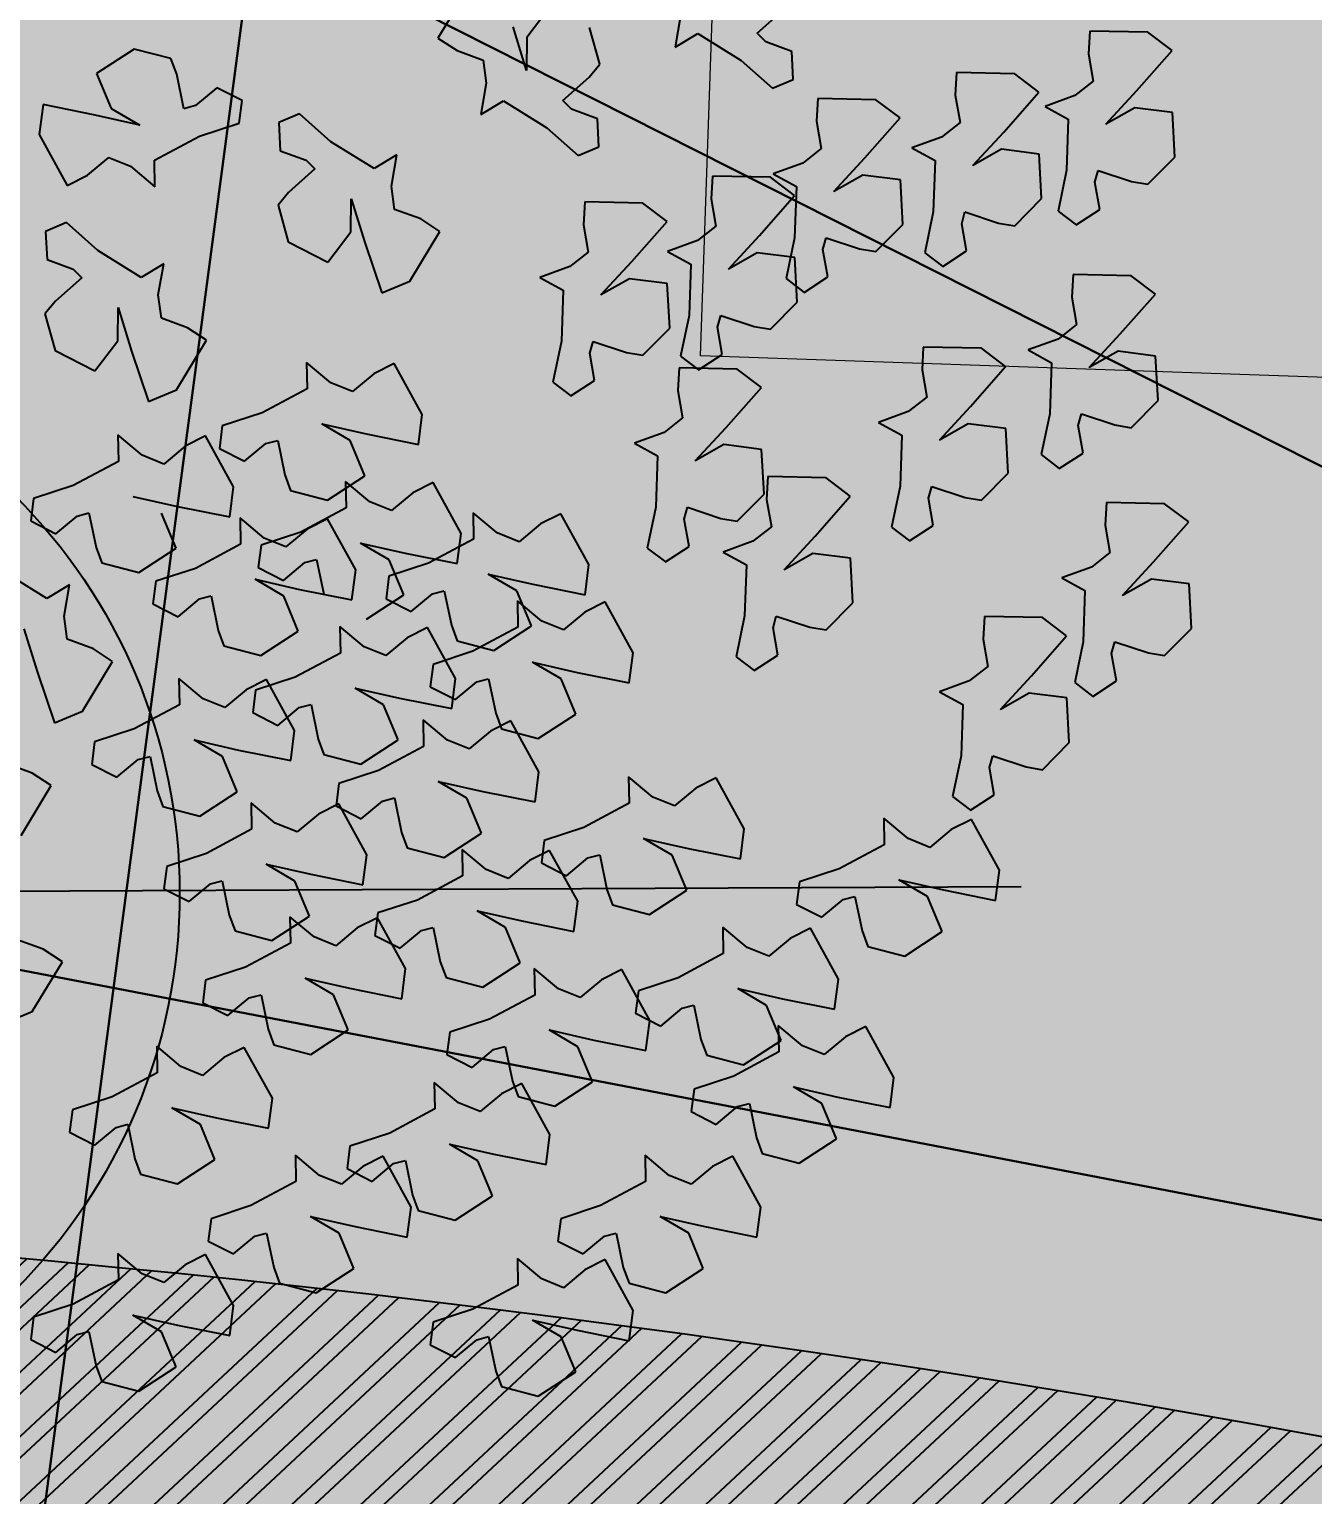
# Model space of a CAD drawing. Header units: millimetres. Extents: x -1042495 to -977915, y 3191218 to 3280168.
# Drawn here: x -1022805 to -1021661, y 3222067 to 3223373 of the extents above; entities that cross this region are included whole.
import ezdxf
from ezdxf import colors
from ezdxf.entities.mleader import LeaderData, LeaderLine
from ezdxf.math import Vec2, Vec3

# ---------------------------------------------------------------- set-up
doc = ezdxf.new("R2010")
doc.units = ezdxf.units.MM
doc.layers.get('0').update_dxf_attribs({"lineweight": 15})
for name, color, linetype in [('000 Привязки', 1, 'Continuous'), ('000 Штриховка', 7, 'Continuous'), ('_Освещение уличные фанари', 1, 'Continuous'), ('A绿-TXT', 252, 'Continuous'), ('подпорная стенка', 251, 'Continuous')]:
    doc.layers.add(name, color=color, linetype=linetype)
for name, color, linetype, lineweight in [('_ВК_В1', 5, 'B1', 30), ('_Группы Электрика', 7, 'Continuous', 15), ('_Кабель 0.4', 1, 'g5_119_3', 30)]:
    doc.layers.add(name, color=color, linetype=linetype, lineweight=lineweight)
doc.layers.add('кустарники лиственные', color=7, linetype='Continuous', lineweight=20, true_color=0x455c00)
doc.linetypes.add('B1', pattern='A,12.5,-3,["В1",Standard,S=2,R=0,X=-2,Y=-1],-2.5', length=18)
doc.linetypes.add('g5_119_3', pattern='A,4,-1,[31,GUGK_2005.shx,S=0.1,R=0,X=0,Y=0],4,[31,GUGK_2005.shx,S=0.1,R=180,X=0,Y=0],-1', length=10)

# ---------------------------------------------------------------- blocks, each defined once
blk = doc.blocks.new('A$C6E9D230D')
at = {"layer": 'A绿-TXT', "color": 254, "true_color": 0xfeeab9}
for p, q in [((393.4, 1252.1), (405.8, 1222.6)), ((841.3, 1207.3), (869.8, 1253)), ((471.4, 1211), (481.5, 1238.5)), ((657.1, 1222.7), (667.2, 1250.2)), ((59.8, 1224.3), (46.3, 1197.8)), ((83.5, 1221.3), (59.8, 1224.3)), ((97.2, 1179.4), (83.5, 1221.3)), ((405.8, 1222.6), (458.3, 1190.9)), ((591.5, 1234.3), (644, 1202.6)), ((644, 1202.6), (657.1, 1222.7)), ((809.5, 1231.5), (763.5, 1217.2)), ((923.2, 1224.3), (909.6, 1197.8)), ((946.9, 1221.3), (923.2, 1224.3)), ((960.6, 1179.4), (946.9, 1221.3)), ((458.3, 1190.9), (471.4, 1211)), ((763.5, 1217.2), (710.3, 1199.3)), ((855.8, 1183.3), (841.3, 1207.3)), ((1141.6, 1209.3), (1102.8, 1198.6)), ((1155, 1198.2), (1141.6, 1209.3)), ((1198.9, 1206.9), (1188.8, 1179.4)), ((1228.6, 1208.5), (1198.9, 1206.9)), ((1237.9, 1186.5), (1228.6, 1208.5)), ((1330.6, 1215.3), (1276.9, 1185.7)), ((1362.3, 1211.3), (1330.6, 1215.3)), ((1351.3, 1156.2), (1362.3, 1211.3)), ((46.3, 1197.8), (65, 1175.3)), ((710.3, 1199.3), (722.7, 1169.8)), ((909.6, 1197.8), (928.4, 1175.3)), ((1102.8, 1198.6), (1081.5, 1156.6)), ((1179.6, 1170.4), (1155, 1198.2)), ((65, 1175.3), (68.3, 1162.8)), ((122.7, 1131.8), (97.2, 1179.4)), ((278.4, 1183.3), (264.9, 1156.8)), ((302.1, 1180.3), (278.4, 1183.3)), ((315.8, 1138.4), (302.1, 1180.3)), ((788.3, 1158.2), (798.4, 1185.7)), ((798.4, 1185.7), (822.9, 1189.1)), ((822.9, 1189.1), (855.8, 1183.3)), ((928.4, 1175.3), (931.6, 1162.8)), ((986, 1131.8), (960.6, 1179.4)), ((1188.8, 1179.4), (1179.6, 1170.4)), ((1208.5, 1153.6), (1237.9, 1186.5)), ((1276.9, 1185.7), (1287.7, 1164.3)), ((68.3, 1162.8), (31.9, 1155.3)), ((666.3, 1159.9), (652.8, 1133.4)), ((690.1, 1156.9), (666.3, 1159.9)), ((722.7, 1169.8), (775.1, 1138.1)), ((931.6, 1162.8), (895.2, 1155.3)), ((1287.7, 1164.3), (1306.5, 1141.8)), ((15.6, 1149.2), (5.4, 1110.3)), ((31.9, 1155.3), (15.6, 1149.2)), ((264.9, 1156.8), (283.6, 1134.3)), ((703.8, 1115), (690.1, 1156.9)), ((775.1, 1138.1), (788.3, 1158.2)), ((878.9, 1149.2), (868.7, 1110.3)), ((895.2, 1155.3), (878.9, 1149.2)), ((1081.5, 1156.6), (1113.3, 1132.4)), ((1180, 1107.8), (1208.5, 1153.6)), ((1340.6, 1109.3), (1351.3, 1156.2)), ((1395.2, 1154.8), (1358.3, 1139.4)), ((1420.9, 1115.3), (1395.2, 1154.8)), ((150.6, 1132.4), (122.7, 1131.8)), ((129.2, 1106.8), (150.6, 1132.4)), ((283.6, 1134.3), (286.9, 1121.8)), ((341.2, 1090.8), (315.8, 1138.4)), ((652.8, 1133.4), (671.6, 1110.9)), ((1014, 1132.4), (986, 1131.8)), ((992.5, 1106.8), (1014, 1132.4)), ((1148.2, 1132.1), (1102.2, 1117.8)), ((1113.3, 1132.4), (1148.2, 1132.1)), ((1306.5, 1141.8), (1297.2, 1118.9)), ((1358.3, 1139.4), (1340.6, 1109.3)), ((68, 1086.3), (85.7, 1116.4)), ((85.7, 1116.4), (75.1, 1069.4)), ((250.4, 1114.3), (234.1, 1108.3)), ((286.9, 1121.8), (250.4, 1114.3)), ((729.2, 1067.5), (703.8, 1115)), ((949.1, 1116.4), (938.4, 1069.4)), ((1102.2, 1117.8), (1049, 1099.9)), ((1297.2, 1118.9), (1275.7, 1093.3)), ((1410.8, 1076.4), (1420.9, 1115.3)), ((5.4, 1110.3), (31.1, 1070.9)), ((119.9, 1083.8), (129.2, 1106.8)), ((234.1, 1108.3), (224, 1069.3)), ((674.8, 1098.4), (638.4, 1091)), ((671.6, 1110.9), (674.8, 1098.4)), ((868.7, 1110.3), (894.5, 1070.9)), ((983.2, 1083.8), (992.5, 1106.8)), ((1049, 1099.9), (1061.4, 1070.4)), ((1194.5, 1083.9), (1180, 1107.8)), ((31.1, 1070.9), (68, 1086.3)), ((138.6, 1061.3), (119.9, 1083.8)), ((369.2, 1091.4), (341.2, 1090.8)), ((347.7, 1065.8), (369.2, 1091.4)), ((535.2, 1083.7), (521.7, 1057.2)), ((558.9, 1080.7), (535.2, 1083.7)), ((622.1, 1084.9), (611.9, 1046)), ((638.4, 1091), (622.1, 1084.9)), ((835.8, 1095.4), (822.2, 1068.9)), ((859.5, 1092.4), (835.8, 1095.4)), ((873.2, 1050.5), (859.5, 1092.4)), ((894.5, 1070.9), (931.4, 1086.3)), ((1002, 1061.3), (983.2, 1083.8)), ((1127, 1058.8), (1137.1, 1086.2)), ((1137.1, 1086.2), (1161.6, 1089.7)), ((1161.6, 1089.7), (1194.5, 1083.9)), ((1275.7, 1093.3), (1303.7, 1093.8)), ((1303.7, 1093.8), (1329.1, 1046.3)), ((75.1, 1069.4), (64, 1014.4)), ((224, 1069.3), (249.7, 1029.9)), ((286.6, 1045.3), (304.3, 1075.4)), ((304.3, 1075.4), (293.7, 1028.4)), ((572.6, 1038.8), (558.9, 1080.7)), ((757.1, 1068), (729.2, 1067.5)), ((735.7, 1042.4), (757.1, 1068)), ((822.2, 1068.9), (841, 1046.4)), ((938.4, 1069.4), (927.4, 1014.4)), ((1061.4, 1070.4), (1113.8, 1038.7)), ((1358, 1062.9), (1394.5, 1070.3)), ((1394.5, 1070.3), (1410.8, 1076.4)), ((149.5, 1039.9), (138.6, 1061.3)), ((338.4, 1042.9), (347.7, 1065.8)), ((521.7, 1057.2), (540.4, 1034.7)), ((674.6, 1021.9), (692.3, 1052)), ((692.3, 1052), (681.6, 1005.1)), ((1012.8, 1039.9), (1002, 1061.3)), ((1113.8, 1038.7), (1127, 1058.8)), ((1361.3, 1050.4), (1358, 1062.9)), ((95.7, 1010.4), (149.5, 1039.9)), ((163.6, 1037), (150.1, 1010.5)), ((187.3, 1034), (163.6, 1037)), ((249.7, 1029.9), (286.6, 1045.3)), ((357.2, 1020.4), (338.4, 1042.9)), ((415, 1042.7), (401.5, 1016.3)), ((438.8, 1039.8), (415, 1042.7)), ((452.5, 997.8), (438.8, 1039.8)), ((598, 991.3), (572.6, 1038.8)), ((611.9, 1046), (637.6, 1006.5)), ((726.4, 1019.5), (735.7, 1042.4)), ((841, 1046.4), (844.2, 1033.9)), ((898.6, 1003), (873.2, 1050.5)), ((959.1, 1010.4), (1012.8, 1039.9)), ((1329.1, 1046.3), (1342.8, 1004.4)), ((1380.1, 1027.9), (1361.3, 1050.4)), ((201.1, 992.1), (187.3, 1034)), ((293.7, 1028.4), (282.6, 973.4)), ((368, 999), (357.2, 1020.4)), ((543.7, 1022.2), (507.3, 1014.8)), ((540.4, 1034.7), (543.7, 1022.2)), ((637.6, 1006.5), (674.6, 1021.9)), ((791.5, 1020.4), (781.3, 981.5)), ((807.8, 1026.5), (791.5, 1020.4)), ((844.2, 1033.9), (807.8, 1026.5)), ((999.6, 1025.1), (986.1, 998.7)), ((1023.4, 1022.2), (999.6, 1025.1)), ((1037.1, 980.2), (1023.4, 1022.2)), ((1366.5, 1001.4), (1380.1, 1027.9)), ((64, 1014.4), (95.7, 1010.4)), ((150.1, 1010.5), (168.9, 988)), ((401.5, 1016.3), (420.3, 993.8)), ((490.9, 1008.7), (480.8, 969.8)), ((507.3, 1014.8), (490.9, 1008.7)), ((681.6, 1005.1), (670.6, 950)), ((745.2, 997), (726.4, 1019.5)), ((927.4, 1014.4), (959.1, 1010.4)), ((226.5, 944.5), (201.1, 992.1)), ((314.3, 969.4), (368, 999)), ((420.3, 993.8), (423.5, 981.2)), ((477.9, 950.3), (452.5, 997.8)), ((626, 991.8), (598, 991.3)), ((604.5, 966.3), (626, 991.8)), ((721, 990.1), (707.5, 963.6)), ((744.7, 987.1), (721, 990.1)), ((756, 975.6), (745.2, 997)), ((926.6, 1003.5), (898.6, 1003)), ((905.1, 978), (926.6, 1003.5)), ((986.1, 998.7), (1004.9, 976.2)), ((1342.8, 1004.4), (1366.5, 1001.4)), ((172.1, 975.5), (135.7, 968)), ((168.9, 988), (172.1, 975.5)), ((387.1, 973.8), (370.8, 967.7)), ((423.5, 981.2), (387.1, 973.8)), ((543.4, 945.8), (561.1, 975.9)), ((561.1, 975.9), (550.5, 928.9)), ((702.3, 946), (756, 975.6)), ((758.4, 945.2), (744.7, 987.1)), ((781.3, 981.5), (807.1, 942)), ((844, 957.4), (861.7, 987.6)), ((861.7, 987.6), (851, 940.6)), ((874, 984.2), (860.5, 957.7)), ((897.7, 981.2), (874, 984.2)), ((895.8, 955), (905.1, 978)), ((911.4, 939.3), (897.7, 981.2)), ((1004.9, 976.2), (1008.1, 963.6)), ((1062.5, 932.7), (1037.1, 980.2)), ((119.4, 961.9), (109.2, 923)), ((135.7, 968), (119.4, 961.9)), ((282.6, 973.4), (314.3, 969.4)), ((370.8, 967.7), (360.6, 928.8)), ((480.8, 969.8), (506.5, 930.3)), ((595.3, 943.3), (604.5, 966.3)), ((707.5, 963.6), (726.3, 941.1)), ((1008.1, 963.6), (971.7, 956.2)), ((1256.3, 963.4), (1217.5, 952.8)), ((1269.7, 952.3), (1256.3, 963.4)), ((1313.7, 961.1), (1303.6, 933.6)), ((1343.4, 962.6), (1313.7, 961.1)), ((1352.7, 940.6), (1343.4, 962.6)), ((254.4, 945.1), (226.5, 944.5)), ((233, 919.5), (254.4, 945.1)), ((505.8, 950.9), (477.9, 950.3)), ((484.4, 925.3), (505.8, 950.9)), ((506.5, 930.3), (543.4, 945.8)), ((614, 920.8), (595.3, 943.3)), ((670.6, 950), (702.3, 946)), ((783.9, 897.6), (758.4, 945.2)), ((807.1, 942), (844, 957.4)), ((860.5, 957.7), (879.2, 935.2)), ((914.6, 932.5), (895.8, 955)), ((955.4, 950.1), (945.2, 911.2)), ((971.7, 956.2), (955.4, 950.1)), ((1217.5, 952.8), (1196.2, 910.8)), ((1294.4, 924.5), (1269.7, 952.3)), ((171.9, 899), (189.5, 929.1)), ((189.5, 929.1), (178.9, 882.1)), ((360.6, 928.8), (386.3, 889.4)), ((423.3, 904.8), (441, 934.9)), ((441, 934.9), (430.3, 887.9)), ((550.5, 928.9), (539.4, 873.8)), ((729.5, 928.6), (693.1, 921.1)), ((726.3, 941.1), (729.5, 928.6)), ((851, 940.6), (840, 885.5)), ((879.2, 935.2), (882.5, 922.7)), ((936.9, 891.7), (911.4, 939.3)), ((925.4, 911.1), (914.6, 932.5)), ((1090.4, 933.3), (1062.5, 932.7)), ((1069, 907.7), (1090.4, 933.3)), ((1303.6, 933.6), (1294.4, 924.5)), ((1323.2, 907.7), (1352.7, 940.6)), ((109.2, 923), (134.9, 883.6)), ((223.7, 896.6), (233, 919.5)), ((475.1, 902.3), (484.4, 925.3)), ((624.8, 899.4), (614, 920.8)), ((676.8, 915.1), (666.6, 876.1)), ((693.1, 921.1), (676.8, 915.1)), ((882.5, 922.7), (846.1, 915.2)), ((1007.9, 887.2), (1025.6, 917.3)), ((1025.6, 917.3), (1014.9, 870.3)), ((134.9, 883.6), (171.9, 899)), ((242.5, 874.1), (223.7, 896.6)), ((386.3, 889.4), (423.3, 904.8)), ((493.9, 879.8), (475.1, 902.3)), ((571.1, 869.8), (624.8, 899.4)), ((622.6, 902.2), (609.1, 875.7)), ((646.3, 899.2), (622.6, 902.2)), ((660, 857.3), (646.3, 899.2)), ((811.8, 898.2), (783.9, 897.6)), ((790.4, 872.6), (811.8, 898.2)), ((871.7, 881.5), (925.4, 911.1)), ((945.2, 911.2), (970.9, 871.8)), ((1059.7, 884.7), (1069, 907.7)), ((1196.2, 910.8), (1228, 886.5)), ((1294.8, 862), (1323.2, 907.7)), ((178.9, 882.1), (167.8, 827.1)), ((240.1, 890.5), (226.6, 864)), ((263.8, 887.5), (240.1, 890.5)), ((277.5, 845.6), (263.8, 887.5)), ((430.3, 887.9), (419.3, 832.8)), ((729.3, 852.1), (746.9, 882.2)), ((746.9, 882.2), (736.3, 835.2)), ((840, 885.5), (871.7, 881.5)), ((964.8, 892.3), (936.9, 891.7)), ((943.4, 866.7), (964.8, 892.3)), ((970.9, 871.8), (1007.9, 887.2)), ((1078.5, 862.2), (1059.7, 884.7)), ((1262.9, 886.2), (1216.9, 871.9)), ((1228, 886.5), (1262.9, 886.2)), ((253.3, 852.6), (242.5, 874.1)), ((504.7, 858.4), (493.9, 879.8)), ((539.4, 873.8), (571.1, 869.8)), ((609.1, 875.7), (627.8, 853.2)), ((666.6, 876.1), (692.3, 836.7)), ((781.1, 849.7), (790.4, 872.6)), ((819.6, 870.2), (845.3, 830.8)), ((882.2, 846.2), (899.9, 876.3)), ((899.9, 876.3), (889.3, 829.3)), ((934.1, 843.8), (943.4, 866.7)), ((1014.9, 870.3), (1003.9, 815.2)), ((1216.9, 871.9), (1163.7, 854)), ((199.6, 823.1), (253.3, 852.6)), ((226.6, 864), (245.4, 841.5)), ((451, 828.9), (504.7, 858.4)), ((486, 861.2), (472.5, 834.7)), ((509.7, 858.2), (486, 861.2)), ((523.4, 816.3), (509.7, 858.2)), ((627.8, 853.2), (631.1, 840.7)), ((685.4, 809.8), (660, 857.3)), ((692.3, 836.7), (729.3, 852.1)), ((1089.3, 840.8), (1078.5, 862.2)), ((1163.7, 854), (1176.1, 824.5)), ((1309.2, 838), (1294.8, 862)), ((245.4, 841.5), (248.6, 829)), ((303, 798.1), (277.5, 845.6)), ((472.5, 834.7), (491.3, 812.2)), ((631.1, 840.7), (594.7, 833.3)), ((736.3, 835.2), (725.2, 780.2)), ((799.8, 827.2), (781.1, 849.7)), ((841.1, 849.5), (827.6, 823.1)), ((864.9, 846.6), (841.1, 849.5)), ((845.3, 830.8), (882.2, 846.2)), ((878.6, 804.6), (864.9, 846.6)), ((952.8, 821.3), (934.1, 843.8)), ((1035.6, 811.3), (1089.3, 840.8)), ((1241.7, 812.9), (1251.8, 840.4)), ((1251.8, 840.4), (1276.3, 843.8)), ((1276.3, 843.8), (1309.2, 838)), ((167.8, 827.1), (199.6, 823.1)), ((212.2, 821.6), (195.9, 815.5)), ((248.6, 829), (212.2, 821.6)), ((419.3, 832.8), (451, 828.9)), ((578.3, 827.2), (568.2, 788.3)), ((594.7, 833.3), (578.3, 827.2)), ((810.7, 805.8), (799.8, 827.2)), ((827.6, 823.1), (846.4, 800.6)), ((889.3, 829.3), (878.2, 774.3)), ((963.7, 799.8), (952.8, 821.3)), ((1176.1, 824.5), (1228.6, 792.8)), ((195.9, 815.5), (185.7, 776.6)), ((491.3, 812.2), (494.5, 799.7)), ((548.9, 768.8), (523.4, 816.3)), ((713.4, 810.3), (685.4, 809.8)), ((691.9, 784.7), (713.4, 810.3)), ((757, 776.2), (810.7, 805.8)), ((904, 757.1), (878.6, 804.6)), ((1003.9, 815.2), (1035.6, 811.3)), ((1228.6, 792.8), (1241.7, 812.9)), ((54.4, 802.8), (40.9, 776.3)), ((78.1, 799.8), (54.4, 802.8)), ((91.8, 757.9), (78.1, 799.8)), ((330.9, 798.6), (303, 798.1)), ((309.5, 773.1), (330.9, 798.6)), ((458.1, 792.3), (441.8, 786.2)), ((494.5, 799.7), (458.1, 792.3)), ((568.2, 788.3), (593.9, 748.8)), ((630.8, 764.2), (648.5, 794.4)), ((648.5, 794.4), (637.9, 747.4)), ((748.2, 802.8), (734.7, 776.3)), ((771.9, 799.8), (748.2, 802.8)), ((785.7, 757.9), (771.9, 799.8)), ((846.4, 800.6), (849.6, 788)), ((909.9, 770.3), (963.7, 799.8)), ((1432.5, 794.7), (1419.4, 774.6)), ((1485, 762.9), (1432.5, 794.7)), ((40.9, 776.3), (59.6, 753.8)), ((185.7, 776.6), (211.4, 737.1)), ((248.4, 752.6), (266, 782.7)), ((266, 782.7), (255.4, 735.7)), ((300.2, 750.1), (309.5, 773.1)), ((360.4, 785.2), (346.9, 758.7)), ((384.1, 782.2), (360.4, 785.2)), ((397.8, 740.3), (384.1, 782.2)), ((441.8, 786.2), (431.6, 747.3)), ((682.7, 761.8), (691.9, 784.7)), ((725.2, 780.2), (757, 776.2)), ((734.7, 776.3), (753.5, 753.8)), ((796.9, 774.5), (786.7, 735.6)), ((813.2, 780.6), (796.9, 774.5)), ((849.6, 788), (813.2, 780.6)), ((878.2, 774.3), (909.9, 770.3)), ((1419.4, 774.6), (1409.3, 747.1)), ((117.3, 710.3), (91.8, 757.9)), ((346.9, 758.7), (365.6, 736.2)), ((576.8, 769.3), (548.9, 768.8)), ((555.4, 743.8), (576.8, 769.3)), ((593.9, 748.8), (630.8, 764.2)), ((701.4, 739.3), (682.7, 761.8)), ((811.1, 710.3), (785.7, 757.9)), ((931.9, 757.7), (904, 757.1)), ((910.5, 732.1), (931.9, 757.7)), ((59.6, 753.8), (62.9, 741.3)), ((211.4, 737.1), (248.4, 752.6)), ((319, 727.6), (300.2, 750.1)), ((431.6, 747.3), (457.3, 707.9)), ((494.3, 723.3), (511.9, 753.4)), ((511.9, 753.4), (501.3, 706.4)), ((546.1, 720.8), (555.4, 743.8)), ((637.9, 747.4), (626.8, 692.3)), ((753.5, 753.8), (756.7, 741.3)), ((1351.9, 749.5), (1366.4, 725.5)), ((1384.8, 743.7), (1351.9, 749.5)), ((1409.3, 747.1), (1384.8, 743.7)), ((10.2, 727.8), (0, 688.9)), ((26.5, 733.8), (10.2, 727.8)), ((62.9, 741.3), (26.5, 733.8)), ((255.4, 735.7), (244.3, 680.6)), ((329.8, 706.2), (319, 727.6)), ((365.6, 736.2), (368.9, 723.7)), ((423.2, 692.7), (397.8, 740.3)), ((704, 727.8), (693.8, 688.9)), ((712.2, 717.9), (701.4, 739.3)), ((720.3, 733.8), (704, 727.8)), ((756.7, 741.3), (720.3, 733.8)), ((786.7, 735.6), (812.4, 696.2)), ((849.4, 711.6), (867.1, 741.7)), ((867.1, 741.7), (856.4, 694.7)), ((901.2, 709.1), (910.5, 732.1)), ((332.5, 716.2), (316.1, 710.2)), ((368.9, 723.7), (332.5, 716.2)), ((457.3, 707.9), (494.3, 723.3)), ((564.9, 698.3), (546.1, 720.8)), ((658.5, 688.3), (712.2, 717.9)), ((812.4, 696.2), (849.4, 711.6)), ((1366.4, 725.5), (1337.9, 679.7)), ((1398.2, 701.2), (1444.2, 715.5)), ((145.2, 710.9), (117.3, 710.3)), ((123.8, 685.3), (145.2, 710.9)), ((276.1, 676.6), (329.8, 706.2)), ((316.1, 710.2), (306, 671.3)), ((501.3, 706.4), (490.2, 651.3)), ((575.7, 676.9), (564.9, 698.3)), ((839, 710.9), (811.1, 710.3)), ((817.6, 685.3), (839, 710.9)), ((920, 686.6), (901.2, 709.1)), ((1433.1, 701), (1398.2, 701.2)), ((1464.9, 676.7), (1433.1, 701)), ((0, 688.9), (25.7, 649.4)), ((62.6, 664.8), (80.3, 694.9)), ((80.3, 694.9), (69.7, 647.9)), ((114.5, 662.4), (123.8, 685.3)), ((244.3, 680.6), (276.1, 676.6)), ((451.2, 693.3), (423.2, 692.7)), ((429.7, 667.7), (451.2, 693.3)), ((562.5, 685.6), (549, 659.1)), ((586.2, 682.6), (562.5, 685.6)), ((599.9, 640.7), (586.2, 682.6)), ((626.8, 692.3), (658.5, 688.3)), ((693.8, 688.9), (719.5, 649.4)), ((756.5, 664.8), (774.1, 694.9)), ((774.1, 694.9), (763.5, 647.9)), ((808.3, 662.4), (817.6, 685.3)), ((856.4, 694.7), (845.4, 639.6)), ((930.8, 665.2), (920, 686.6)), ((1180.1, 687.1), (1166.6, 662.6)), ((1191.5, 655.7), (1180.1, 687.1)), ((25.7, 649.4), (62.6, 664.8)), ((163.6, 668.2), (150.1, 641.7)), ((187.3, 665.2), (163.6, 668.2)), ((201.1, 623.3), (187.3, 665.2)), ((306, 671.3), (331.7, 631.8)), ((368.6, 647.2), (386.3, 677.3)), ((386.3, 677.3), (375.7, 630.3)), ((420.5, 644.8), (429.7, 667.7)), ((522, 647.3), (575.7, 676.9)), ((719.5, 649.4), (756.5, 664.8)), ((877.1, 635.7), (930.8, 665.2)), ((1069.5, 673.4), (1055.1, 654.4)), ((1112.7, 664.4), (1069.5, 673.4)), ((1337.9, 679.7), (1308.5, 646.9)), ((133.2, 639.9), (114.5, 662.4)), ((490.2, 651.3), (522, 647.3)), ((549, 659.1), (567.8, 636.6)), ((827.1, 639.9), (808.3, 662.4)), ((1055.1, 654.4), (1071.3, 629.5)), ((1166.6, 662.6), (1112.7, 664.4)), ((1206.7, 636.2), (1191.5, 655.7)), ((1347.4, 626.4), (1357.5, 653.9)), ((1357.5, 653.9), (1366.8, 663)), ((1366.8, 663), (1391.4, 635.2)), ((69.7, 647.9), (58.6, 592.9)), ((144.1, 618.5), (133.2, 639.9)), ((150.1, 641.7), (168.9, 619.2)), ((331.7, 631.8), (368.6, 647.2)), ((439.2, 622.3), (420.5, 644.8)), ((567.8, 636.6), (571, 624.1)), ((625.4, 593.2), (599.9, 640.7)), ((763.5, 647.9), (752.4, 592.9)), ((837.9, 618.5), (827.1, 639.9)), ((845.4, 639.6), (877.1, 635.7)), ((1071.3, 629.5), (1100.2, 634.5)), ((1100.2, 634.5), (1112.6, 631)), ((1235.6, 641.2), (1206.7, 636.2)), ((1259.6, 639.9), (1235.6, 641.2)), ((1258.3, 578.6), (1259.6, 639.9)), ((1308.5, 646.9), (1317.8, 624.9)), ((1391.4, 635.2), (1404.8, 624.1)), ((1404.8, 624.1), (1443.6, 634.7)), ((90.3, 588.9), (144.1, 618.5)), ((168.9, 619.2), (172.1, 606.7)), ((226.5, 575.7), (201.1, 623.3)), ((375.7, 630.3), (364.6, 575.3)), ((450, 600.9), (439.2, 622.3)), ((571, 624.1), (534.6, 616.7)), ((784.2, 588.9), (837.9, 618.5)), ((1112.6, 631), (1100.9, 595.8)), ((1178.7, 592.6), (1161.5, 622.9)), ((1161.5, 622.9), (1196.8, 590.2)), ((1317.8, 624.9), (1347.4, 626.4)), ((172.1, 606.7), (135.7, 599.2)), ((518.3, 610.6), (508.1, 571.7)), ((534.6, 616.7), (518.3, 610.6)), ((58.6, 592.9), (90.3, 588.9)), ((119.4, 593.1), (109.2, 554.2)), ((135.7, 599.2), (119.4, 593.1)), ((396.3, 571.3), (450, 600.9)), ((653.3, 593.7), (625.4, 593.2)), ((631.9, 568.2), (653.3, 593.7)), ((752.4, 592.9), (784.2, 588.9)), ((1005.2, 587.5), (991.7, 563.1)), ((1016.6, 556.2), (1005.2, 587.5)), ((1100.9, 595.8), (1098, 578.6)), ((1173.6, 552.9), (1178.7, 592.6)), ((1196.8, 590.2), (1239, 553.1)), ((254.4, 576.3), (226.5, 575.7)), ((233, 550.7), (254.4, 576.3)), ((364.6, 575.3), (396.3, 571.3)), ((404, 586.2), (390.5, 559.7)), ((427.7, 583.2), (404, 586.2)), ((441.4, 541.3), (427.7, 583.2)), ((570.8, 547.7), (588.4, 577.8)), ((588.4, 577.8), (577.8, 530.8)), ((894.6, 573.9), (880.2, 554.8)), ((937.8, 564.8), (894.6, 573.9)), ((1098, 578.6), (1126.6, 550.3)), ((1239, 553.1), (1258.3, 578.6)), ((171.9, 530.2), (189.5, 560.3)), ((189.5, 560.3), (178.9, 513.3)), ((390.5, 559.7), (409.3, 537.2)), ((508.1, 571.7), (533.8, 532.2)), ((622.6, 545.2), (631.9, 568.2)), ((991.7, 563.1), (937.8, 564.8)), ((109.2, 554.2), (134.9, 514.8)), ((223.7, 527.7), (233, 550.7)), ((466.9, 493.8), (441.4, 541.3)), ((533.8, 532.2), (570.8, 547.7)), ((641.3, 522.7), (622.6, 545.2)), ((880.2, 554.8), (896.4, 529.9)), ((1031.8, 536.7), (1016.6, 556.2)), ((1060.7, 541.7), (1031.8, 536.7)), ((1084.6, 540.3), (1060.7, 541.7)), ((1126.6, 550.3), (1173.6, 552.9)), ((1207.4, 552.5), (1193.9, 528)), ((1218.8, 521.1), (1207.4, 552.5)), ((1455.8, 538.8), (1422.9, 544.6)), ((1422.9, 544.6), (1437.4, 520.6)), ((134.9, 514.8), (171.9, 530.2)), ((242.5, 505.2), (223.7, 527.7)), ((300.3, 527.6), (286.8, 501.1)), ((324, 524.6), (300.3, 527.6)), ((409.3, 537.2), (412.5, 524.7)), ((577.8, 530.8), (566.7, 475.7)), ((896.4, 529.9), (925.2, 534.9)), ((925.2, 534.9), (937.7, 531.5)), ((937.7, 531.5), (925.9, 496.2)), ((1096.9, 538.8), (1082.4, 519.8)), ((1083.4, 479), (1084.6, 540.3)), ((1140, 529.7), (1096.9, 538.8)), ((1193.9, 528), (1140, 529.7)), ((178.9, 513.3), (167.8, 458.3)), ((337.7, 482.7), (324, 524.6)), ((359.8, 511.2), (349.6, 472.3)), ((376.1, 517.3), (359.8, 511.2)), ((412.5, 524.7), (376.1, 517.3)), ((652.2, 501.3), (641.3, 522.7)), ((1003.8, 493), (986.5, 523.4)), ((986.5, 523.4), (1021.9, 490.7)), ((1082.4, 519.8), (1098.6, 494.8)), ((1234.1, 501.6), (1218.8, 521.1)), ((1437.4, 520.6), (1408.9, 474.8)), ((253.3, 483.8), (242.5, 505.2)), ((286.8, 501.1), (305.6, 478.6)), ((598.5, 471.7), (652.2, 501.3)), ((925.9, 496.2), (923, 479)), ((1098.6, 494.8), (1127.5, 499.8)), ((1127.5, 499.8), (1139.9, 496.4)), ((1139.9, 496.4), (1128.2, 461.1)), ((1262.9, 506.6), (1234.1, 501.6)), ((1286.9, 505.3), (1262.9, 506.6)), ((1285.6, 444), (1286.9, 505.3)), ((199.6, 454.3), (253.3, 483.8)), ((363.2, 435.2), (337.7, 482.7)), ((494.8, 494.3), (466.9, 493.8)), ((473.4, 468.7), (494.8, 494.3)), ((779.9, 480.2), (765.5, 461.2)), ((823, 471.2), (779.9, 480.2)), ((890.4, 493.9), (876.9, 469.4)), ((901.8, 462.5), (890.4, 493.9)), ((998.7, 453.3), (1003.8, 493)), ((1021.9, 490.7), (1064.1, 453.5)), ((1206, 457.9), (1188.8, 488.3)), ((1188.8, 488.3), (1224.2, 455.6)), ((308.8, 466.1), (272.4, 458.7)), ((305.6, 478.6), (308.8, 466.1)), ((349.6, 472.3), (375.3, 432.8)), ((412.3, 448.2), (429.9, 478.3)), ((429.9, 478.3), (419.3, 431.4)), ((464.1, 445.8), (473.4, 468.7)), ((566.7, 475.7), (598.5, 471.7)), ((876.9, 469.4), (823, 471.2)), ((923, 479), (951.6, 450.8)), ((1064.1, 453.5), (1083.4, 479)), ((1408.9, 474.8), (1379.5, 442)), ((167.8, 458.3), (199.6, 454.3)), ((256.1, 452.6), (245.9, 413.7)), ((272.4, 458.7), (256.1, 452.6)), ((375.3, 432.8), (412.3, 448.2)), ((765.5, 461.2), (781.6, 436.3)), ((917.1, 443), (901.8, 462.5)), ((951.6, 450.8), (998.7, 453.3)), ((1128.2, 461.1), (1125.3, 444)), ((1200.9, 418.2), (1206, 457.9)), ((1224.2, 455.6), (1266.3, 418.5)), ((1418.4, 421.5), (1428.5, 449)), ((1428.5, 449), (1437.7, 458.1)), ((1437.7, 458.1), (1462.4, 430.3)), ((391.1, 435.7), (363.2, 435.2)), ((369.7, 410.2), (391.1, 435.7)), ((482.8, 423.3), (464.1, 445.8)), ((781.6, 436.3), (810.5, 441.2)), ((810.5, 441.2), (822.9, 437.8)), ((822.9, 437.8), (811.2, 402.6)), ((945.9, 448), (917.1, 443)), ((969.9, 446.7), (945.9, 448)), ((968.6, 385.4), (969.9, 446.7)), ((1125.3, 444), (1153.9, 415.7)), ((1266.3, 418.5), (1285.6, 444)), ((1289.3, 441.2), (1275.8, 416.7)), ((1300.7, 409.9), (1289.3, 441.2)), ((1379.5, 442), (1388.7, 420)), ((308.6, 389.7), (326.2, 419.8)), ((326.2, 419.8), (315.6, 372.8)), ((419.3, 431.4), (408.2, 376.3)), ((493.7, 401.9), (482.8, 423.3)), ((889, 399.4), (871.8, 429.7)), ((871.8, 429.7), (907.2, 397)), ((1153.9, 415.7), (1200.9, 418.2)), ((1178.8, 427.6), (1164.3, 408.5)), ((1221.9, 418.5), (1178.8, 427.6)), ((1275.8, 416.7), (1221.9, 418.5)), ((1388.7, 420), (1418.4, 421.5)), ((245.9, 413.7), (271.6, 374.2)), ((360.4, 387.2), (369.7, 410.2)), ((440, 372.3), (493.7, 401.9)), ((518.8, 416.4), (505.2, 389.9)), ((542.5, 413.4), (518.8, 416.4)), ((556.2, 371.5), (542.5, 413.4)), ((811.2, 402.6), (808.3, 385.4)), ((1164.3, 408.5), (1180.5, 383.6)), ((1316, 390.4), (1300.7, 409.9)), ((271.6, 374.2), (308.6, 389.7)), ((379.1, 364.7), (360.4, 387.2)), ((505.2, 389.9), (524, 367.4)), ((883.9, 359.7), (889, 399.4)), ((907.2, 397), (949.3, 359.9)), ((1180.5, 383.6), (1209.4, 388.6)), ((1209.4, 388.6), (1221.8, 385.1)), ((1344.8, 395.3), (1316, 390.4)), ((1368.8, 394), (1344.8, 395.3)), ((1367.5, 332.7), (1368.8, 394)), ((315.6, 372.8), (304.5, 317.7)), ((408.2, 376.3), (440, 372.3)), ((581.6, 323.9), (556.2, 371.5)), ((808.3, 385.4), (836.9, 357.1)), ((949.3, 359.9), (968.6, 385.4)), ((1221.8, 385.1), (1210.1, 349.9)), ((1287.9, 346.7), (1270.7, 377)), ((1270.7, 377), (1306.1, 344.3)), ((390, 343.3), (379.1, 364.7)), ((524, 367.4), (527.2, 354.9)), ((836.9, 357.1), (883.9, 359.7)), ((336.2, 313.7), (390, 343.3)), ((474.5, 341.4), (464.3, 302.4)), ((490.8, 347.4), (474.5, 341.4)), ((527.2, 354.9), (490.8, 347.4)), ((1210.1, 349.9), (1207.2, 332.7)), ((1282.8, 307), (1287.9, 346.7)), ((1306.1, 344.3), (1348.2, 307.2)), ((1027.1, 330), (1013.6, 305.5)), ((1038.5, 298.6), (1027.1, 330)), ((1207.2, 332.7), (1235.8, 304.4)), ((1348.2, 307.2), (1367.5, 332.7)), ((304.5, 317.7), (336.2, 313.7)), ((609.6, 324.5), (581.6, 323.9)), ((588.1, 298.9), (609.6, 324.5)), ((916.6, 316.3), (902.1, 297.3)), ((959.7, 307.2), (916.6, 316.3)), ((464.3, 302.4), (490.1, 263)), ((527, 278.4), (544.7, 308.5)), ((544.7, 308.5), (534, 261.5)), ((578.8, 276), (588.1, 298.9)), ((902.1, 297.3), (918.3, 272.3)), ((1013.6, 305.5), (959.7, 307.2)), ((1053.8, 279.1), (1038.5, 298.6)), ((1235.8, 304.4), (1282.8, 307)), ((1316.6, 294.9), (1303.2, 270.4)), ((1328.1, 263.5), (1316.6, 294.9)), ((490.1, 263), (527, 278.4)), ((1082.6, 284.1), (1053.8, 279.1)), ((1106.6, 282.8), (1082.6, 284.1)), ((1105.3, 221.5), (1106.6, 282.8)), ((1206.1, 281.3), (1191.7, 262.2)), ((1249.3, 272.2), (1206.1, 281.3)), ((597.6, 253.5), (578.8, 276)), ((743, 265.6), (729.5, 241.1)), ((754.4, 234.3), (743, 265.6)), ((918.3, 272.3), (947.2, 277.3)), ((947.2, 277.3), (959.6, 273.9)), ((959.6, 273.9), (947.9, 238.6)), ((1025.7, 235.4), (1008.5, 265.8)), ((1008.5, 265.8), (1043.9, 233.1)), ((1303.2, 270.4), (1249.3, 272.2)), ((1343.3, 244), (1328.1, 263.5)), ((534, 261.5), (523, 206.5)), ((608.4, 232.1), (597.6, 253.5)), ((632.4, 252), (618, 232.9)), ((675.6, 242.9), (632.4, 252)), ((1191.7, 262.2), (1207.9, 237.3)), ((1372.2, 249), (1343.3, 244)), ((1396.1, 247.7), (1372.2, 249)), ((1394.9, 186.4), (1396.1, 247.7)), ((554.7, 202.5), (608.4, 232.1)), ((618, 232.9), (634.2, 208)), ((729.5, 241.1), (675.6, 242.9)), ((769.6, 214.7), (754.4, 234.3)), ((947.9, 238.6), (945, 221.5)), ((1020.6, 195.7), (1025.7, 235.4)), ((1043.9, 233.1), (1086, 196)), ((1207.9, 237.3), (1236.7, 242.3)), ((1236.7, 242.3), (1249.2, 238.8)), ((1249.2, 238.8), (1237.4, 203.6)), ((798.5, 219.7), (769.6, 214.7)), ((822.4, 218.4), (798.5, 219.7)), ((821.2, 157.1), (822.4, 218.4)), ((945, 221.5), (973.6, 193.2)), ((1086, 196), (1105.3, 221.5)), ((1315.3, 200.4), (1298, 230.7)), ((1298, 230.7), (1333.4, 198)), ((523, 206.5), (554.7, 202.5)), ((634.2, 208), (663, 213)), ((663, 213), (675.5, 209.5)), ((675.5, 209.5), (663.7, 174.3)), ((741.6, 171.1), (724.3, 201.4)), ((724.3, 201.4), (759.7, 168.7)), ((1237.4, 203.6), (1234.5, 186.4)), ((973.6, 193.2), (1020.6, 195.7)), ((1234.5, 186.4), (1263.1, 158.1)), ((1310.1, 160.7), (1315.3, 200.4)), ((1333.4, 198), (1375.5, 160.9)), ((1375.5, 160.9), (1394.9, 186.4)), ((663.7, 174.3), (660.8, 157.1)), ((736.5, 131.4), (741.6, 171.1)), ((1103.6, 172), (1090.1, 147.5)), ((1115, 140.6), (1103.6, 172)), ((660.8, 157.1), (689.4, 128.8)), ((759.7, 168.7), (801.9, 131.6)), ((801.9, 131.6), (821.2, 157.1)), ((993.1, 158.3), (978.6, 139.3)), ((1036.2, 149.2), (993.1, 158.3)), ((1263.1, 158.1), (1310.1, 160.7)), ((978.6, 139.3), (994.8, 114.3)), ((1090.1, 147.5), (1036.2, 149.2)), ((1130.3, 121.1), (1115, 140.6)), ((1249.9, 140.7), (1235.4, 121.7)), ((1293, 131.6), (1249.9, 140.7)), ((1360.4, 154.4), (1346.9, 129.9)), ((1371.8, 123), (1360.4, 154.4)), ((689.4, 128.8), (736.5, 131.4)), ((863.2, 136.8), (849.7, 112.3)), ((874.6, 105.4), (863.2, 136.8)), ((1159.1, 126.1), (1130.3, 121.1)), ((1183.1, 124.8), (1159.1, 126.1)), ((1181.8, 63.5), (1183.1, 124.8)), ((1346.9, 129.9), (1293, 131.6)), ((752.7, 123.1), (738.2, 104.1)), ((795.8, 114), (752.7, 123.1)), ((849.7, 112.3), (795.8, 114)), ((994.8, 114.3), (1023.7, 119.3)), ((1023.7, 119.3), (1036.1, 115.9)), ((1036.1, 115.9), (1024.4, 80.6)), ((1235.4, 121.7), (1251.6, 96.7)), ((1387.1, 103.5), (1371.8, 123)), ((1415.9, 108.5), (1387.1, 103.5)), ((1439.9, 107.2), (1415.9, 108.5)), ((738.2, 104.1), (754.4, 79.1)), ((889.9, 85.9), (874.6, 105.4)), ((1102.2, 77.4), (1085, 107.8)), ((1085, 107.8), (1120.4, 75.1)), ((1251.6, 96.7), (1280.5, 101.7)), ((1280.5, 101.7), (1292.9, 98.3)), ((1292.9, 98.3), (1281.2, 63)), ((1438.6, 45.9), (1439.9, 107.2)), ((754.4, 79.1), (783.3, 84.1)), ((783.3, 84.1), (795.7, 80.7)), ((795.7, 80.7), (784, 45.4)), ((918.7, 90.9), (889.9, 85.9)), ((942.7, 89.6), (918.7, 90.9)), ((941.4, 28.3), (942.7, 89.6)), ((1024.4, 80.6), (1021.5, 63.5)), ((1097.1, 37.7), (1102.2, 77.4)), ((1359, 59.8), (1341.8, 90.2)), ((1341.8, 90.2), (1377.2, 57.5)), ((861.8, 42.2), (844.6, 72.6)), ((844.6, 72.6), (880, 39.9)), ((1021.5, 63.5), (1050.1, 35.2)), ((1120.4, 75.1), (1162.5, 38)), ((1162.5, 38), (1181.8, 63.5)), ((1281.2, 63), (1278.3, 45.9)), ((1353.9, 20.1), (1359, 59.8)), ((1377.2, 57.5), (1419.3, 20.4)), ((784, 45.4), (781.1, 28.3)), ((856.7, 2.5), (861.8, 42.2)), ((880, 39.9), (922.1, 2.8)), ((1050.1, 35.2), (1097.1, 37.7)), ((1278.3, 45.9), (1306.9, 17.6)), ((1419.3, 20.4), (1438.6, 45.9)), ((781.1, 28.3), (809.7, 0)), ((922.1, 2.8), (941.4, 28.3)), ((1306.9, 17.6), (1353.9, 20.1)), ((809.7, 0), (856.7, 2.5))]:
    blk.add_line(p, q, dxfattribs=at)

msp = doc.modelspace()

# ---------------------------------------------------------------- hatches: boundary and pattern name
at = {"layer": '000 Привязки', "true_color": 0x999b37}
h = msp.add_hatch(color=55, dxfattribs=at)
h.dxf.hatch_style = 1
edge = h.paths.add_edge_path()
edge.add_line((-993583.7, 3224703.4), (-995748.9, 3217927.5))
edge.add_line((-995748.9, 3217927.5), (-995463.1, 3217836.2))
edge.add_line((-995463.1, 3217836.2), (-995916.9, 3216416.2))
edge.add_arc((-1005336.6, 3205577.5), 14360, 36.37273, 49.00661, ccw=False)
edge.add_line((-993774.3, 3214093.5), (-991611.2, 3211415.6))
edge.add_line((-991611.2, 3211415.6), (-989700.5, 3215862.1))
edge.add_line((-989700.5, 3215862.1), (-985643, 3228982.2))
edge.add_line((-985643, 3228982.2), (-1025266.5, 3230354))
edge.add_line((-1025266.5, 3230354), (-1023687.3, 3222587.9))
edge.add_line((-1023687.3, 3222587.9), (-1023695.8, 3222326.6))
edge.add_arc((-1023962.5, 3209574.4), 12755, 56.17396, 88.80182, ccw=False)
edge.add_arc((-999698.4, 3269111.5), 51863.6, 250.67409, 251.01288)
edge.add_line((-1016572.5, 3220069.7), (-1016115.2, 3221500.7))
edge.add_line((-1016115.2, 3221500.7), (-1015829.4, 3221409.4))
edge.add_line((-1015829.4, 3221409.4), (-1015220.7, 3223314.5))
edge.add_arc((-1016363.7, 3223679.7), 1200, 342.2789, 448.0173)
edge.add_line((-1016322.2, 3224879), (-1017141, 3224907.4))
edge.add_line((-1017141, 3224907.4), (-1017210.2, 3222908.6))
edge.add_line((-1017210.2, 3222908.6), (-1022207.2, 3223081.6))
edge.add_line((-1022207.2, 3223081.6), (-1022172.6, 3224081))
edge.add_line((-1022172.6, 3224081), (-1021999.6, 3229078))
edge.add_line((-1021999.6, 3229078), (-1017002.6, 3228905))
edge.add_line((-1017002.6, 3228905), (-1017071.8, 3226906.1))
edge.add_line((-1017071.8, 3226906.1), (-1015689.8, 3226858.3))
edge.add_arc((-1015648.2, 3228057.6), 1200, 268.0173, 340.1155)
edge.add_arc((-1013391.3, 3227241.3), 1200, 88.0173, 160.1155, ccw=False)
edge.add_line((-1013349.8, 3228440.5), (-995786.8, 3227832.5))
edge.add_arc((-995869.8, 3225434), 2400, -17.7211, 88.0173, ccw=False)
at = {"layer": '000 Штриховка', "true_color": 0xcd6928}
h = msp.add_hatch(color=32, dxfattribs=at)
h.dxf.hatch_style = 1
h.paths.add_polyline_path([(-1021999.6, 3229078), (-1017002.6, 3228905), (-1017210.2, 3222908.6), (-1022207.2, 3223081.6)])
at = {"layer": '_Освещение уличные фанари', "linetype": 'Continuous'}
h = msp.add_hatch(color=1, dxfattribs=at)
h.paths.add_polyline_path([(-1023171.3, 3222602.9), (-1022671.3, 3222605.2, 0.414214), (-1023173.6, 3223102.9)], flags=0)
h.paths.add_polyline_path([(-1023171.3, 3222602.9), (-1023671.3, 3222600.6, 0.414214), (-1023169, 3222102.9)], flags=0)
at = {"layer": 'подпорная стенка', "linetype": 'Continuous'}
h = msp.add_hatch(dxfattribs=at)
h.set_pattern_fill('ANSI32', color=5, scale=4.4, angle=358)
h.paths.add_polyline_path([(-1016997.7, 3219900, 0.039694), (-1014635, 3219210.1, -0.056775), (-1010955.5, 3218903.8, -0.01992), (-1009002, 3218440.2, -0.008897), (-1006667.7, 3217639.5, 0.063973), (-1003966.6, 3216915.8, 0.033969), (-1002412.7, 3216854.3, 0.017527), (-999708.1, 3216863.7, -0.083972), (-997441.6, 3216578.7, -0.00081), (-996053.3, 3216136.9, -0.053869), (-994011.9, 3213910.2), (-991745.1, 3211104), (-991611.2, 3211415.6), (-993774.3, 3214093.5, 0.054849), (-995902.5, 3216403.7, 0.000846), (-997353.1, 3216865.4, 0.082382), (-999673.7, 3217165.3, -0.017887), (-1002412.2, 3217154.4, -0.03408), (-1003930.5, 3217213.6, -0.064024), (-1006559.4, 3217919.4, 0.008941), (-1008915.4, 3218727.4, 0.019974), (-1010897.4, 3219198.1, 0.05953), (-1014826.9, 3219503.4, -0.010325), (-1016862.2, 3220170.3, 0.143336), (-1023695.8, 3222326.6), (-1023705.6, 3222026.7, -0.144184)])

# ---------------------------------------------------------------- linework, layer by layer
msp.add_lwpolyline([(-1021999.6, 3229078), (-1017002.6, 3228905), (-1017210.2, 3222908.6), (-1022207.2, 3223081.6)], close=True)
msp.add_lwpolyline([(-1021999.6, 3229078), (-1017002.6, 3228905), (-1017210.2, 3222908.6), (-1022207.2, 3223081.6)], close=True)
at = {"layer": '_ВК_В1', "linetype": 'B1'}
msp.add_lwpolyline([(-1023759.3, 3227434), (-1022369, 3225243.1), (-1024258.7, 3210987.6)], dxfattribs=at)
at = {"layer": '_Кабель 0.4'}
for points in [[(-1024489.8, 3228897.2), (-1022635.9, 3223479.2), (-1017241.8, 3220754.7), (-1017363.2, 3219237), (-1012269.5, 3210203.3), (-1008991.4, 3209127.9)], [(-1016710.3, 3221361), (-1023171.3, 3222602.9)]]:
    msp.add_lwpolyline(points, dxfattribs=at)
at = {"layer": '_Освещение уличные фанари', "color": 1, "linetype": 'Continuous'}
msp.add_line((-1023171.3, 3222602.9), (-1021921.3, 3222608.7), dxfattribs=at)
msp.add_circle((-1023171.3, 3222602.9), 500, dxfattribs=at)
at = {"layer": 'подпорная стенка', "color": 5, "linetype": 'Continuous'}
msp.add_lwpolyline([(-1023695.8, 3222326.6, -0.143336), (-1016862.2, 3220170.3, 0.010325), (-1014826.9, 3219503.4, -0.05953), (-1010897.4, 3219198.1, -0.019974), (-1008915.4, 3218727.4, -0.008941), (-1006559.4, 3217919.4, 0.064024), (-1003930.5, 3217213.6, 0.03408), (-1002412.2, 3217154.4, 0.017582), (-999720.3, 3217163.5, -0.084025), (-997353.1, 3216865.4, -0.000846), (-995902.5, 3216403.7, -0.054849), (-993774.3, 3214093.5), (-991611.2, 3211415.6)], format="xyb", dxfattribs=at)

# ---------------------------------------------------------------- block references
at = {"layer": 'кустарники лиственные', "xscale": 0.8449588223999995, "yscale": 0.8449588223999995, "zscale": 0.8449588223999995, "rotation": 90}
msp.add_blockref('A$C6E9D230D', (-1021769.6, 3222154.4), dxfattribs=at)

# ---------------------------------------------------------------- leaders
at = {"layer": '_Группы Электрика'}
ml = msp.add_multileader_mtext('Standard', dxfattribs=at)
ml.set_content('Группа 1', color=256)
ml.set_leader_properties()
ml.build(insert=Vec2(0, 0))
ml.multileader.update_dxf_attribs({"text_left_attachment_type": 6, "text_right_attachment_type": 6, "dogleg_length": 0.36, "arrow_head_size": 300})
ctx = ml.context
ctx.base_point, ctx.char_height, ctx.arrow_head_size, ctx.landing_gap_size, ctx.plane_origin = Vec3(-1022507.9, 3220581.4), 300, 300, 9, Vec3(-1023716, 3222361.8)
ctx.left_attachment, ctx.right_attachment = 6, 6
notes = []
notes.append((ctx, [(0, (1, 1, 0), (-1022508.2, 3220581.4), (1, 0), 0.36, [(0, [(-1023162, 3222603)], 0, [])])]))
ctx.mtext.insert, ctx.mtext.flow_direction = Vec3(-1022498.9, 3220941.4), 5
for ctx, leaders in notes:
    for number, flags, end, landing, length, lines in leaders:
        leader = LeaderData()
        leader.index, (leader.has_last_leader_line, leader.has_dogleg_vector, leader.attachment_direction) = number, flags
        leader.last_leader_point, leader.dogleg_vector, leader.dogleg_length = Vec3(end), Vec3(landing), length
        for number, points, colour, breaks in lines:
            line = LeaderLine()
            line.index, line.vertices, line.color, line.breaks = number, Vec3.list(points), colors.encode_raw_color(colour), breaks
            leader.lines.append(line)
        ctx.leaders.append(leader)

doc.saveas('drawing.dxf')
